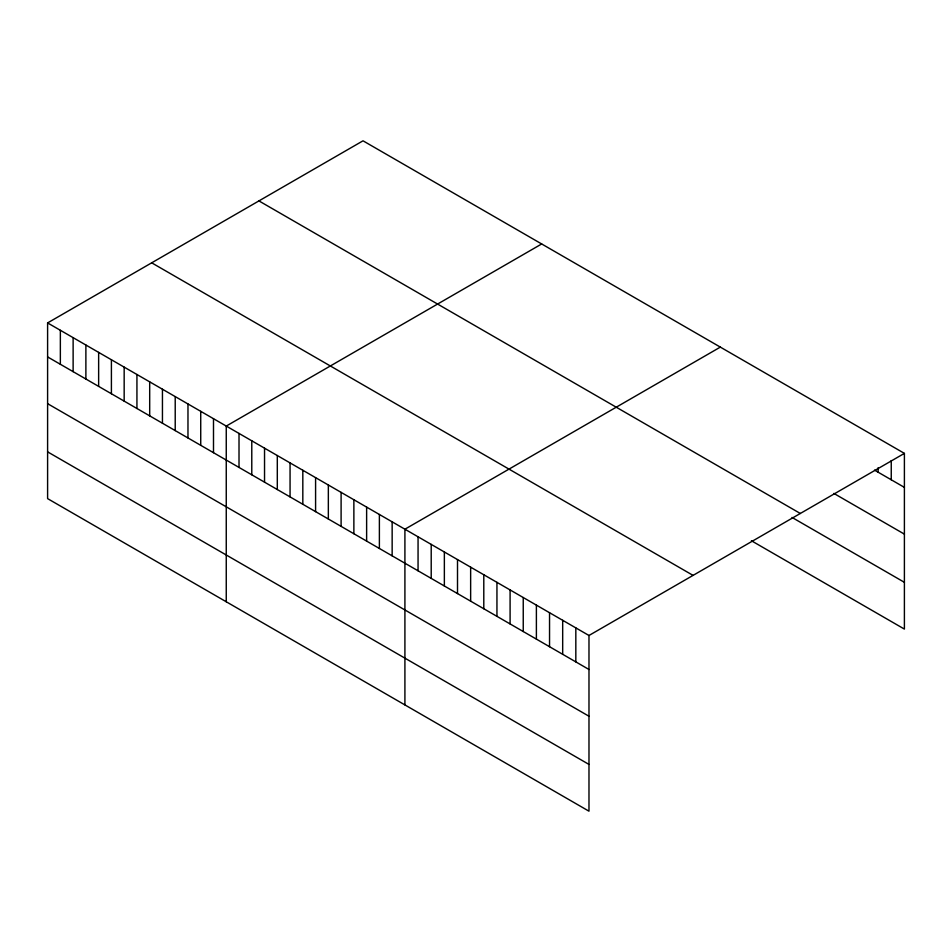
<?xml version="1.0" encoding="UTF-8"?>
<svg xmlns="http://www.w3.org/2000/svg" width="952" height="952" viewBox="0 0 952 952"><rect width="100%" height="100%" fill="white"/><g stroke="black" fill="none" stroke-linecap="round" stroke-linejoin="round"><path stroke-width="1.43" d="M47.6 322.918L588.979 635.484L588.979 811.187L47.6 498.622L47.6 322.918L363.021 140.813L904.4 453.378L904.4 629.082L751.402 540.748M541.676 243.962L226.255 426.068L226.255 601.771M720.331 347.111L404.909 529.217L404.909 704.908M588.979 635.484L904.4 453.378M874.519 470.121L904.4 487.376M833.881 493.422L904.4 534.131M258.932 200.908L800.311 513.473M792.04 517.448L904.4 582.315M151.689 262.823L693.068 575.389M47.6 356.917L588.979 669.482M47.6 403.672L588.979 716.237M47.6 451.855L588.979 764.42M891.25 460.566L891.25 479.784M878.101 467.753L878.101 472.192M575.829 627.892L575.829 661.89M562.68 620.299L562.68 654.298M549.542 612.707L549.542 646.706M536.392 605.127L536.392 639.113M523.243 597.535L523.243 631.521M510.093 589.942L510.093 623.929M496.944 582.35L496.944 616.337M483.794 574.758L483.794 608.756M470.645 567.166L470.645 601.164M457.507 559.574L457.507 593.572M444.358 551.981L444.358 585.98M431.208 544.389L431.208 578.388M418.059 536.809L418.059 570.795M392.153 521.851L392.153 555.837M379.384 514.473L379.384 548.471M366.627 507.107L366.627 541.105M353.87 499.74L353.87 533.739M341.102 492.374L341.102 526.373M328.345 485.008L328.345 518.995M315.588 477.642L315.588 511.629M302.819 470.276L302.819 504.262M290.062 462.91L290.062 496.896M277.306 455.532L277.306 489.53M264.537 448.166L264.537 482.164M251.78 440.8L251.78 474.798M239.011 433.434L239.011 467.432M213.498 418.702L213.498 452.688M200.729 411.335L200.729 445.322M187.972 403.969L187.972 437.956M175.216 396.603L175.216 430.59M162.447 389.225L162.447 423.223M149.69 381.859L149.69 415.857M136.933 374.493L136.933 408.491M124.165 367.127L124.165 401.125M111.408 359.761L111.408 393.747M98.639 352.395L98.639 386.381M85.882 345.029L85.882 379.015M73.126 337.662L73.126 371.649M60.357 330.284L60.357 364.283"/></g></svg>
